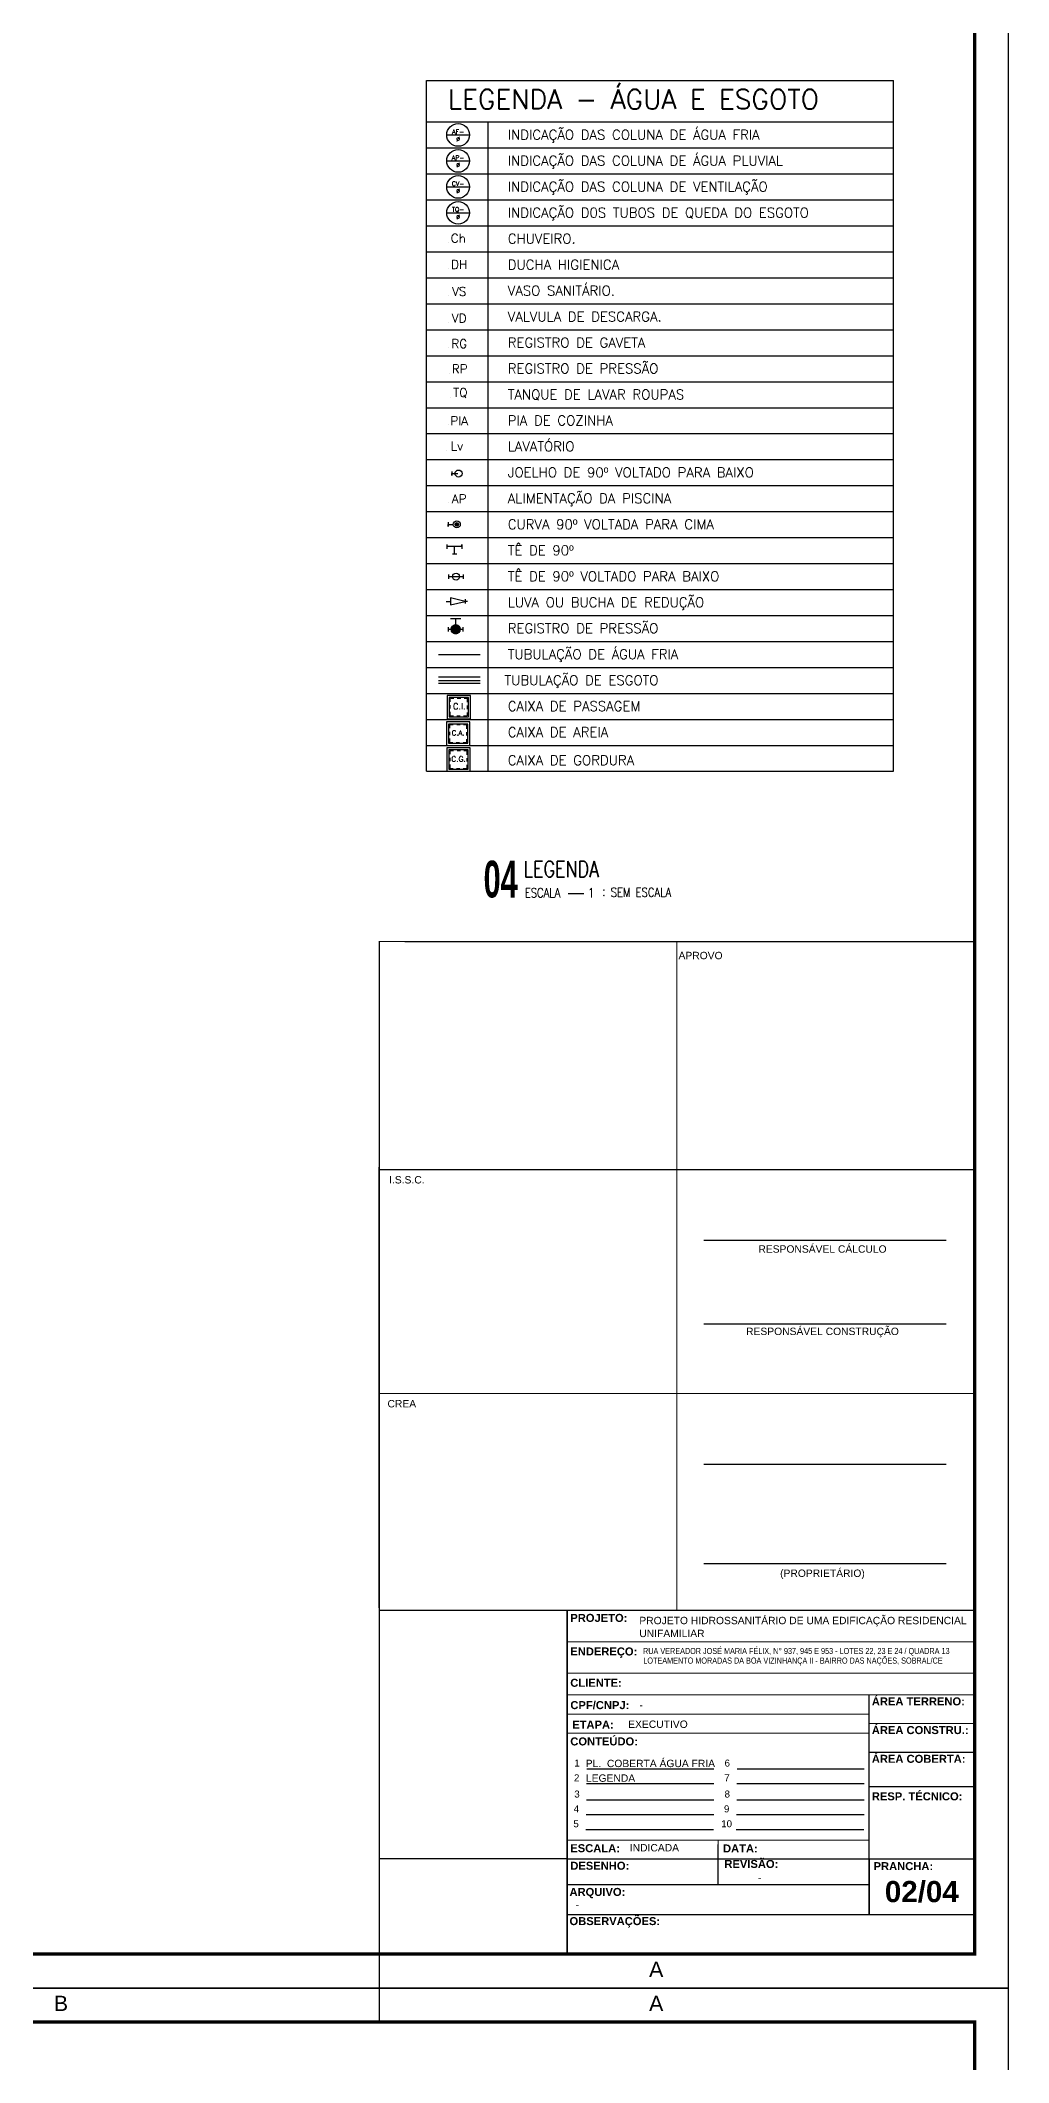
# Model space of a CAD drawing. Header units: millimetres. Extents: x 3923 to 4007, y 744 to 982.
# Drawn here: x 3978.7 to 4007.1, y 860.6 to 920 of the extents above; entities that cross this region are included whole.
import ezdxf
from ezdxf.enums import TextEntityAlignment as Align

# ---------------------------------------------------------------- set-up
doc = ezdxf.new("R2010")
doc.units = ezdxf.units.MM
doc.header["$LTSCALE"] = 20
doc.linetypes.add('HIDDEN', pattern=[0.375, 0.25, -0.125])
doc.linetypes.add('HIDDENX2', pattern=[0.75, 0.5, -0.25])
for name, color, linetype in [('A-PEN-Y', 2, 'Continuous'), ('E-txt-g', 3, 'Continuous'), ('Eixo', 4, 'HIDDENX2'), ('HIDROGRAFIA', 4, 'Continuous'), ("LINHA - PROJETU'S", 1, 'Continuous'), ('P2', 1, 'Continuous'), ("PRANCHA - PROJETU'S", 7, 'Continuous'), ('TEXTO', 3, 'Continuous'), ('TUBULAÇÃO_ESGOTO', 5, 'Continuous'), ('TUBULAÇÃO_HIDRÁULICA', 5, 'Continuous'), ('TXT_0', 7, 'Continuous'), ('TXT_1', 2, 'Continuous'), ('TXT_2', 6, 'Continuous')]:
    doc.layers.add(name, color=color, linetype=linetype)
doc.styles.add('ADITIVOCAD', font='ROMANS.shx')
doc.styles.add('ARIAL', font='arial.ttf', dxfattribs={"height": 2})
doc.styles.add('F2', font='ARIALN.TTF')
doc.styles.add('HELVET', font='HELVET.SHX')
doc.styles.add('R80', font='simplex.shx', dxfattribs={"height": 12})
doc.styles.add('REG140', font='romans.shx', dxfattribs={"width": 0.8, "height": 0.35})
doc.styles.add('REG80', font='romans.shx', dxfattribs={"width": 0.8, "height": 0.2})
doc.styles.add('SANSSERIF2', font='sanssb__.ttf', dxfattribs={"width": 0.8})
doc.styles.get("Standard").update_dxf_attribs({"font": 'arial.ttf'})

# ---------------------------------------------------------------- blocks, each defined once
blk = doc.blocks.new('ADFSGASDFG')
at = {"layer": "PRANCHA - PROJETU'S", "color": 1}
for p, q in [((360.678, 107.346), (276.578, 107.346)), ((360.678, 47.946), (360.678, 107.346)), ((276.578, 47.946), (360.678, 47.946))]:
    blk.add_line(p, q, dxfattribs=at)
at = {"layer": "PRANCHA - PROJETU'S", "color": 4, "const_width": 0.1}
blk.add_lwpolyline([(279.078, 106.346), (359.678, 106.346), (359.678, 48.946), (279.078, 48.946)], close=True, dxfattribs=at)
blk = doc.blocks.new('CRBODADOSÇ')
at = {"layer": "PRANCHA - PROJETU'S", "color": 3}
blk.add_line((164.825, 196.917), (165.288, 196.917), dxfattribs=at)
at = {"layer": "PRANCHA - PROJETU'S", "color": 3, "style": 'REG80', "width": 0.8}
for s, p in [('ESCALA', (163.548, 196.799)), ('1', (165.407, 196.799)), (':', (165.829, 196.842))]:
    blk.add_text(s, height=0.27, dxfattribs=at).set_placement(p)
at = {"layer": "PRANCHA - PROJETU'S", "color": 2, "style": 'REG140', "width": 0.8}
for tag, p in [('PROJETO', (163.521, 198.067)), ('DESENHO', (163.516, 197.395))]:
    blk.add_attdef(tag, p, '', height=0.472, dxfattribs=at)
at = {"layer": "PRANCHA - PROJETU'S", "style": 'SANSSERIF2', "width": 0.6}
blk.add_attdef('00', text='', height=1.08, dxfattribs=at).set_placement((162.84, 196.795), align=Align.CENTER)
at = {"layer": "PRANCHA - PROJETU'S", "color": 3, "style": 'REG80', "width": 0.8}
blk.add_attdef('ESCALA', (166.075, 196.813), '', height=0.27, dxfattribs=at)
blk = doc.blocks.new('Adh_Afn')
blk.add_line((-0.25, 0), (0.25, 0))
blk.add_circle((0, 0), 0.25)
at = {"flags": 8}
for tag, p in [('$AF', (0, 0.07)), ('$DIAM', (0, -0.091))]:
    blk.add_attdef(tag, text='', height=0.1, dxfattribs=at).set_placement(p, align=Align.MIDDLE)
blk = doc.blocks.new('ADH_HIUTILIZ1')
blk.add_line((0.12, 0), (0.12, 0))
at = {"flags": 8}
blk.add_attdef('$N', text='', height=0.09, dxfattribs=at).set_placement((0.226, 0.042), align=Align.MIDDLE)
blk = doc.blocks.new('Adh_cx_j90b')
blk.add_lwpolyline([(-0.068, 0.022), (-0.068, -0.022), (-0.068, 0), (-0.006, 0)])
blk.add_circle((0, 0), 0.0359)
blk = doc.blocks.new('Adh_cx_c90c')
h = blk.add_hatch()
h.set_pattern_fill('_U', color=256, scale=0.002, angle=45, style=0, double=1, pattern_type=0)
h.set_pattern_definition([(45, (-6.0733674, -5.0413484), (-0.00141421356, 0.00141421356), []), (135, (-6.0733674, -5.0413484), (-0.00141421356, -0.00141421356), [])])
h.paths.add_polyline_path([(-0.017, 0, 1), (0.017, 0, 1)])
blk.add_lwpolyline([(-0.088, 0.022), (-0.088, -0.023), (-0.088, 0), (-0.036, 0)])
for radius in [0.0359, 0.017]:
    blk.add_circle((0, 0), radius)
blk = doc.blocks.new('Adh_cx_te90')
for p, q in [((-0.075, -0.0225), (-0.075, 0.0225)), ((0.075, 0), (-0.075, 0)), ((0, -0.075), (0, 0)), ((0.075, 0), (0.075, 0.0225)), ((0.075, 0.0225), (0.075, -0.0225)), ((-0.0225, -0.075), (0.0225, -0.075))]:
    blk.add_line(p, q)
blk = doc.blocks.new('Adh_cx_te90b')
for p, q in [((-0.078, 0.0225), (-0.078, -0.0225)), ((-0.078, 0), (0.078, 0)), ((0.078, -0.0225), (0.078, 0.0225))]:
    blk.add_line(p, q)
blk.add_circle((0, 0), 0.0359)
blk = doc.blocks.new('Adh_cx_lvr')
for p, q in [((0, 0), (-0.15, 0.0375)), ((-0.15, 0.0375), (-0.15, -0.0375)), ((-0.15, -0.0375), (0, 0)), ((0, 0.0225), (0, -0.0225)), ((-0.195, 0), (-0.15, 0)), ((0.0225, 0), (0, 0))]:
    blk.add_line(p, q)
blk = doc.blocks.new('Adh_acs_rg')
h = blk.add_hatch()
h.set_pattern_fill('_U', color=256, scale=0.002, angle=45, style=0, double=1)
h.set_pattern_definition([(45, (-7.4131718, -5.1711377), (-0.00141421356, 0.00141421356), []), (135, (-7.4131718, -5.1711377), (-0.00141421356, -0.00141421356), [])])
h.paths.add_polyline_path([(-0.046, 0, 1), (0.046, 0, 1)])
for p, q in [((-0.078, 0.022), (-0.078, -0.022)), ((0.053, 0.108), (-0.053, 0.108)), ((0, 0.046), (0, 0.108)), ((0.078, -0.022), (0.078, 0.022)), ((-0.078, 0), (-0.046, 0)), ((0.046, 0), (0.078, 0))]:
    blk.add_line(p, q)
blk.add_circle((0, 0), 0.046)
blk = doc.blocks.new('Adhs_RefTbl')
at = {"color": 0, "linetype": 'ByBlock', "ltscale": 0.5}
blk.add_line((-0.321, 0), (0.321, 0), dxfattribs=at)
blk = doc.blocks.new('inp_cx')
for p, q in [((40, 40), (-40, 40)), ((-40, 40), (-40, -40)), ((40, -40), (40, 40)), ((-40, -40), (40, -40))]:
    blk.add_line(p, q)
at = {"color": 1, "linetype": 'Continuous', "ltscale": 0.5}
for p, q in [((33, 33), (-33, 33)), ((-33, 33), (-33, -33)), ((33, -33), (33, 33)), ((-33, -33), (33, -33))]:
    blk.add_line(p, q, dxfattribs=at)
at = {"color": 1, "linetype": 'HIDDEN', "ltscale": 0.5}
for p, q in [((30, 30), (-30, 30)), ((-30, 30), (-30, -30)), ((30, -30), (30, 30)), ((-30, -30), (30, -30))]:
    blk.add_line(p, q, dxfattribs=at)
at = {"style": 'R80'}
blk.add_text('C.I.', height=20.59, dxfattribs=at).set_placement((-19.6, -7.5))
blk = doc.blocks.new('_cxgordu')
for p, q in [((40, 40), (-40, 40)), ((-40, 40), (-40, -40)), ((40, -40), (40, 40)), ((-40, -40), (40, -40))]:
    blk.add_line(p, q)
at = {"color": 1, "linetype": 'Continuous', "ltscale": 0.5}
for p, q in [((33, 33), (-33, 33)), ((-33, 33), (-33, -33)), ((33, -33), (33, 33)), ((-33, -33), (33, -33))]:
    blk.add_line(p, q, dxfattribs=at)
at = {"color": 1, "linetype": 'HIDDEN', "ltscale": 0.5}
for p, q in [((30, 30), (-30, 30)), ((-30, 30), (-30, -30)), ((30, -30), (30, 30)), ((-30, -30), (30, -30))]:
    blk.add_line(p, q, dxfattribs=at)
at = {"style": 'R80'}
blk.add_text('C.G.', height=18.48, dxfattribs=at).set_placement((-24.3, -6.9))
blk = doc.blocks.new('_cxareia')
for p, q in [((40, 40), (-40, 40)), ((-40, 40), (-40, -40)), ((40, -40), (40, 40)), ((-40, -40), (40, -40))]:
    blk.add_line(p, q)
at = {"color": 1, "linetype": 'Continuous', "ltscale": 0.5}
for p, q in [((33, 33), (-33, 33)), ((-33, 33), (-33, -33)), ((33, -33), (33, 33)), ((-33, -33), (33, -33))]:
    blk.add_line(p, q, dxfattribs=at)
at = {"color": 1, "linetype": 'HIDDEN', "ltscale": 0.5}
for p, q in [((30, 30), (-30, 30)), ((-30, 30), (-30, -30)), ((30, -30), (30, 30)), ((-30, -30), (30, -30))]:
    blk.add_line(p, q, dxfattribs=at)
at = {"style": 'R80'}
blk.add_text('C.A.', height=17.28, dxfattribs=at).set_placement((-22, -6.1))

msp = doc.modelspace()

# ---------------------------------------------------------------- linework, layer by layer
at = {"color": 4}
msp.add_line((4006.129, 873.67), (4006.129, 893.404), dxfattribs=at)
at = {"layer": 'A-PEN-Y'}
msp.add_line((3989.38, 893.528), (4006.129, 893.528), dxfattribs=at)
at = {"layer": 'E-txt-g'}
for p, q in [((4005.296, 884.741), (3998.17, 884.741)), ((4005.296, 882.292), (3998.17, 882.292)), ((4005.296, 878.163), (3998.17, 878.163)), ((4005.296, 875.248), (3998.17, 875.248))]:
    msp.add_line(p, q, dxfattribs=at)
at = {"layer": 'Eixo'}
msp.add_line((3990.373, 901.199), (3991.597, 901.198), dxfattribs=at)
at = {"layer": "LINHA - PROJETU'S", "color": 1}
msp.add_line((3988.629, 873.951), (3988.629, 886.904), dxfattribs=at)
at = {"layer": "LINHA - PROJETU'S", "color": 1, "const_width": 0.03}
for points in [[(3988.629, 873.874), (3988.629, 893.528), (4006.176, 893.528)], [(3997.379, 873.874), (3997.379, 893.528)], [(4006.129, 886.826), (3988.629, 886.826)], [(4006.129, 880.248), (3988.629, 880.248)], [(4006.129, 873.874), (3988.629, 873.874), (3988.629, 862.786)], [(3994.154, 863.786), (3994.154, 873.874)], [(3994.154, 872.955), (4006.129, 872.955)], [(3994.154, 872.955), (4006.129, 872.955)], [(3994.154, 872.037), (4006.129, 872.037)], [(3994.154, 871.398), (4006.129, 871.398)], [(3994.154, 871.398), (4006.129, 871.398)], [(3994.154, 871.398), (4006.129, 871.398)], [(4003.027, 871.398), (4003.027, 864.956)], [(4003.027, 870.834), (3994.154, 870.834)], [(3994.154, 870.834), (4003.027, 870.834)], [(3994.154, 870.27), (4003.027, 870.27)], [(4006.129, 870.556), (4003.027, 870.556)], [(4003.027, 869.711), (4006.129, 869.711)], [(4006.129, 868.711), (4003.027, 868.711)], [(4003.027, 867.133), (3994.154, 867.133)], [(3998.59, 867.133), (3998.59, 865.825)], [(3988.629, 866.578), (4006.129, 866.578)], [(4003.027, 865.825), (3998.59, 865.825), (3998.59, 866.578)], [(4003.027, 866.578), (4003.027, 865.825)], [(3998.59, 865.825), (3994.154, 865.825)], [(4006.129, 864.945), (3994.154, 864.945)], [(3988.629, 862.786), (3988.629, 861.786)], [(3988.629, 862.786), (3988.629, 861.786)]]:
    msp.add_lwpolyline(points, dxfattribs=at)
at = {"layer": "LINHA - PROJETU'S", "color": 1}
for points in [[(3994.154, 873.874), (3994.154, 863.786)], [(4003.027, 866.578), (4003.027, 864.956)]]:
    msp.add_lwpolyline(points, dxfattribs=at)
at = {"layer": 'P2'}
msp.add_line((4006.129, 873.874), (3988.629, 873.874), dxfattribs=at)
at = {"layer": "PRANCHA - PROJETU'S", "color": 1}
for p, q in [((3988.629, 873.874), (3988.629, 863.786)), ((3998.59, 866.578), (3998.59, 867.004)), ((3994.154, 866.578), (3988.629, 866.578)), ((3994.154, 864.945), (4006.129, 864.945))]:
    msp.add_line(p, q, dxfattribs=at)
at = {"layer": "PRANCHA - PROJETU'S"}
for p, q in [((4006.129, 873.874), (4006.129, 863.786)), ((3988.629, 863.786), (4006.129, 863.786)), ((3988.629, 863.786), (4006.129, 863.786)), ((3988.629, 863.786), (4006.129, 863.786)), ((3990.401, 863.786), (4006.129, 863.786)), ((3994.966, 863.786), (4005.804, 863.786)), ((3994.966, 863.786), (4006.129, 863.786))]:
    msp.add_line(p, q, dxfattribs=at)
at = {"layer": "PRANCHA - PROJETU'S", "color": 6}
for p, q in [((3994.727, 869.225), (3998.465, 869.225)), ((3999.146, 869.225), (4002.507, 869.225)), ((3999.146, 869.225), (4002.884, 869.225)), ((3994.718, 868.791), (3998.465, 868.791)), ((3999.137, 868.791), (4002.884, 868.791)), ((3994.709, 867.88), (3998.465, 867.88)), ((3994.709, 867.88), (3998.465, 867.88)), ((3994.718, 868.316), (3998.465, 868.316)), ((3999.128, 867.88), (4002.884, 867.88)), ((3999.128, 867.88), (4002.884, 867.88)), ((3999.137, 868.316), (4002.884, 868.316)), ((3994.7, 867.443), (3998.456, 867.443)), ((3994.7, 867.443), (3998.456, 867.443)), ((3999.119, 867.443), (4002.875, 867.443)), ((3999.119, 867.443), (4002.875, 867.443))]:
    msp.add_line(p, q, dxfattribs=at)
at = {"layer": "PRANCHA - PROJETU'S", "color": 1}
for points in [[(4006.129, 898.936), (4006.129, 921.186), (3988.629, 921.186)], [(4006.129, 873.874), (3988.629, 873.874), (3988.629, 863.786)], [(3994.154, 866.23), (3994.154, 873.874)], [(4003.027, 864.956), (4003.027, 871.398)], [(4003.027, 869.711), (4006.129, 869.711)], [(4003.027, 868.711), (4006.129, 868.711)], [(4006.129, 867.004), (4006.169, 867.004)], [(3994.154, 866.578), (4006.129, 866.578)], [(3994.154, 863.786), (3994.154, 866.23)], [(3998.59, 865.825), (3998.59, 866.578)], [(4003.027, 866.23), (4003.027, 866.232)], [(3994.154, 865.825), (4003.027, 865.825)], [(4006.129, 839.536), (4006.129, 861.786), (3988.629, 861.786)]]:
    msp.add_lwpolyline(points, dxfattribs=at)
at = {"layer": 'TUBULAÇÃO_ESGOTO'}
for p, q in [((3991.597, 901.293), (3990.373, 901.294)), ((3991.597, 901.103), (3990.373, 901.104))]:
    msp.add_line(p, q, dxfattribs=at)
at = {"layer": 'TXT_1'}
for p, q in [((3990.02, 898.528), (3990.02, 918.824)), ((3990.02, 918.824), (4003.742, 918.824)), ((3990.02, 898.528), (3990.02, 918.824)), ((4003.742, 898.528), (4003.742, 918.824)), ((3990.02, 917.603), (4003.742, 917.603)), ((3991.832, 898.528), (3991.832, 917.603)), ((3990.02, 916.84), (4003.742, 916.84)), ((3990.02, 916.077), (4003.742, 916.077)), ((3990.02, 915.314), (4003.742, 915.314)), ((3990.02, 914.551), (4003.742, 914.551)), ((3990.02, 913.788), (4003.742, 913.788)), ((3990.02, 913.025), (4003.742, 913.025)), ((3990.02, 912.262), (4003.742, 912.262)), ((3990.02, 911.499), (4003.742, 911.499)), ((3990.02, 910.736), (4003.742, 910.736)), ((3990.02, 909.973), (4003.742, 909.973)), ((3990.02, 909.21), (4003.742, 909.21)), ((3990.02, 908.447), (4003.742, 908.447)), ((3990.02, 907.684), (4003.742, 907.684)), ((3990.02, 906.921), (4003.742, 906.921)), ((3990.02, 906.158), (4003.742, 906.158)), ((3990.02, 906.158), (4003.742, 906.158)), ((3990.02, 905.395), (4003.742, 905.395)), ((3990.02, 904.632), (4003.742, 904.632)), ((3990.02, 903.869), (4003.742, 903.869)), ((3990.02, 903.106), (4003.742, 903.106)), ((3990.02, 902.343), (4003.742, 902.343)), ((3990.02, 902.343), (4003.742, 902.343)), ((3990.02, 901.58), (4003.742, 901.58)), ((3990.02, 900.817), (4003.742, 900.817)), ((3990.02, 900.054), (4003.742, 900.054)), ((3990.02, 899.291), (4003.742, 899.291)), ((3990.02, 898.528), (4003.742, 898.528))]:
    msp.add_line(p, q, dxfattribs=at)

# ---------------------------------------------------------------- block references
at = {"layer": 'HIDROGRAFIA', "xscale": 0.008583775200052799, "yscale": 0.008583775200052799, "zscale": 0.008583775200052799}
for name, p in [('inp_cx', (3990.963, 900.414)), ('_cxareia', (3990.947, 899.634)), ('_cxgordu', (3990.956, 898.871))]:
    msp.add_blockref(name, p, dxfattribs=at)
at = {"layer": "PRANCHA - PROJETU'S", "color": 1}
for p in [(3646.451, 814.84), (3646.451, 755.44)]:
    msp.add_blockref('ADFSGASDFG', p, dxfattribs=at)
at = {"layer": "PRANCHA - PROJETU'S"}
msp.add_blockref('CRBODADOSÇ', (3829.357, 698.026), dxfattribs=at).add_auto_attribs({'ESCALA': 'SEM ESCALA', 'DESENHO': 'LEGENDA', '00': '04'})
at = {"layer": 'TUBULAÇÃO_HIDRÁULICA', "xscale": 1.907505599815886, "yscale": 1.907505599815886, "zscale": 1.907505599815886}
msp.add_blockref('Adhs_RefTbl', (3990.985, 901.962), dxfattribs=at)
at = {"layer": 'TXT_1'}
ref = msp.add_blockref('Adh_Afn', (3990.945, 917.222), dxfattribs=dict(at, xscale=1.335253919870773, yscale=1.335253919870773, zscale=1.335253919870773))
ref.add_attrib('$AF', 'AF-', dxfattribs={"layer": '0', "height": 0.1335, "style": 'ADITIVOCAD', "flags": 8}).set_placement((3990.945, 917.315), align=Align.MIDDLE)
ref.add_attrib('$DIAM', '%%C', dxfattribs={"layer": '0', "height": 0.1335, "style": 'ADITIVOCAD', "flags": 8}).set_placement((3990.945, 917.1), align=Align.MIDDLE)
ref = msp.add_blockref('Adh_Afn', (3990.945, 916.459), dxfattribs=dict(at, xscale=1.335253919870773, yscale=1.335253919870773, zscale=1.335253919870773))
ref.add_attrib('$AF', 'AP-', dxfattribs={"layer": '0', "height": 0.1335, "style": 'ADITIVOCAD', "flags": 8}).set_placement((3990.945, 916.552), align=Align.MIDDLE)
ref.add_attrib('$DIAM', '%%C', dxfattribs={"layer": '0', "height": 0.1335, "style": 'ADITIVOCAD', "flags": 8}).set_placement((3990.945, 916.337), align=Align.MIDDLE)
ref = msp.add_blockref('Adh_Afn', (3990.945, 915.696), dxfattribs=dict(at, xscale=1.335253919870773, yscale=1.335253919870773, zscale=1.335253919870773))
ref.add_attrib('$AF', 'CV-', dxfattribs={"layer": '0', "height": 0.1335, "style": 'ADITIVOCAD', "flags": 8}).set_placement((3990.945, 915.789), align=Align.MIDDLE)
ref.add_attrib('$DIAM', '%%C', dxfattribs={"layer": '0', "height": 0.1335, "style": 'ADITIVOCAD', "flags": 8}).set_placement((3990.945, 915.574), align=Align.MIDDLE)
ref = msp.add_blockref('Adh_Afn', (3990.945, 914.933), dxfattribs=dict(at, xscale=1.335253919870773, yscale=1.335253919870773, zscale=1.335253919870773))
ref.add_attrib('$AF', 'TQ-', dxfattribs={"layer": '0', "height": 0.1335, "style": 'ADITIVOCAD', "flags": 8}).set_placement((3990.945, 915.026), align=Align.MIDDLE)
ref.add_attrib('$DIAM', '%%C', dxfattribs={"layer": '0', "height": 0.1335, "style": 'ADITIVOCAD', "flags": 8}).set_placement((3990.945, 914.811), align=Align.MIDDLE)
ref = msp.add_blockref('ADH_HIUTILIZ1', (3990.305, 914.067), dxfattribs=dict(at, xscale=2.861258399723829, yscale=2.861258399723829, zscale=2.861258399723829))
ref.add_attrib('$N', 'Ch', dxfattribs={"layer": '0', "height": 0.2575, "style": 'ADITIVOCAD', "flags": 8}).set_placement((3990.952, 914.188), align=Align.MIDDLE)
ref = msp.add_blockref('ADH_HIUTILIZ1', (3990.331, 913.299), dxfattribs=dict(at, xscale=2.861258399723829, yscale=2.861258399723829, zscale=2.861258399723829))
ref.add_attrib('$N', 'DH', dxfattribs={"layer": '0', "height": 0.2575, "style": 'ADITIVOCAD', "flags": 8}).set_placement((3990.978, 913.419), align=Align.MIDDLE)
ref = msp.add_blockref('ADH_HIUTILIZ1', (3990.331, 912.503), dxfattribs=dict(at, xscale=2.861258399723829, yscale=2.861258399723829, zscale=2.861258399723829))
ref.add_attrib('$N', 'VS', dxfattribs={"layer": '0', "height": 0.2575, "style": 'ADITIVOCAD', "flags": 8}).set_placement((3990.978, 912.624), align=Align.MIDDLE)
ref = msp.add_blockref('ADH_HIUTILIZ1', (3990.331, 911.717), dxfattribs=dict(at, xscale=2.861258399723829, yscale=2.861258399723829, zscale=2.861258399723829))
ref.add_attrib('$N', 'VD', dxfattribs={"layer": '0', "height": 0.2575, "style": 'ADITIVOCAD', "flags": 8}).set_placement((3990.978, 911.838), align=Align.MIDDLE)
ref = msp.add_blockref('ADH_HIUTILIZ1', (3990.331, 910.97), dxfattribs=dict(at, xscale=2.861258399723829, yscale=2.861258399723829, zscale=2.861258399723829))
ref.add_attrib('$N', 'RG', dxfattribs={"layer": '0', "height": 0.2575, "style": 'ADITIVOCAD', "flags": 8}).set_placement((3990.978, 911.091), align=Align.MIDDLE)
ref = msp.add_blockref('ADH_HIUTILIZ1', (3990.346, 910.227), dxfattribs=dict(at, xscale=2.861258399723829, yscale=2.861258399723829, zscale=2.861258399723829))
ref.add_attrib('$N', 'RP', dxfattribs={"layer": '0', "height": 0.2575, "style": 'ADITIVOCAD', "flags": 8}).set_placement((3990.993, 910.348), align=Align.MIDDLE)
ref = msp.add_blockref('ADH_HIUTILIZ1', (3990.364, 909.519), dxfattribs=dict(at, xscale=2.861258399723829, yscale=2.861258399723829, zscale=2.861258399723829))
ref.add_attrib('$N', 'TQ', dxfattribs={"layer": '0', "height": 0.2575, "style": 'ADITIVOCAD', "flags": 8}).set_placement((3991.011, 909.64), align=Align.MIDDLE)
ref = msp.add_blockref('ADH_HIUTILIZ1', (3990.331, 908.701), dxfattribs=dict(at, xscale=2.861258399723829, yscale=2.861258399723829, zscale=2.861258399723829))
ref.add_attrib('$N', 'PIA', dxfattribs={"layer": '0', "height": 0.2575, "style": 'ADITIVOCAD', "flags": 8}).set_placement((3990.978, 908.822), align=Align.MIDDLE)
ref = msp.add_blockref('ADH_HIUTILIZ1', (3990.266, 907.964), dxfattribs=dict(at, xscale=2.861258399723829, yscale=2.861258399723829, zscale=2.861258399723829))
ref.add_attrib('$N', 'Lv', dxfattribs={"layer": '0', "height": 0.2575, "style": 'ADITIVOCAD', "flags": 8}).set_placement((3990.913, 908.085), align=Align.MIDDLE)
at = {"layer": 'TXT_1', "xscale": 2.861258399723829, "yscale": 2.861258399723829, "zscale": 2.861258399723829}
for name, p in [('Adh_cx_j90b', (3990.958, 907.276)), ('Adh_cx_c90c', (3990.907, 905.782)), ('Adh_cx_te90', (3990.84, 905.13)), ('Adh_cx_te90b', (3990.885, 904.247)), ('Adh_cx_lvr', (3991.154, 903.521)), ('Adh_acs_rg', (3990.874, 902.7))]:
    msp.add_blockref(name, p, dxfattribs=at)
at = {"layer": 'TXT_1'}
ref = msp.add_blockref('ADH_HIUTILIZ1', (3990.331, 906.412), dxfattribs=dict(at, xscale=2.861258399723829, yscale=2.861258399723829, zscale=2.861258399723829))
ref.add_attrib('$N', 'AP', dxfattribs={"layer": '0', "height": 0.2575, "style": 'ADITIVOCAD', "flags": 8}).set_placement((3990.978, 906.533), align=Align.MIDDLE)

# ---------------------------------------------------------------- texts
at = {"layer": "PRANCHA - PROJETU'S", "color": 2, "style": 'ARIAL'}
for s, height, p in [('APROVO', 0.2168, (3998.073, 893.117)), ('I.S.S.C.', 0.2168, (3989.438, 886.529)), ('RESPONSÁVEL CÁLCULO', 0.21676, (4001.658, 884.522)), ('RESPONSÁVEL CONSTRUÇÃO', 0.21676, (4001.658, 882.073)), ('CREA', 0.2168, (3989.29, 879.951)), ('(PROPRIETÁRIO)', 0.21676, (4001.657, 874.967))]:
    msp.add_text(s, height=height, dxfattribs=at).set_placement(p, align=Align.MIDDLE)
for s, height, p in [('UNIFAMILIAR', 0.21676, (3996.273, 873.095)), ('PROJETO HIDROSSANITÁRIO DE UMA EDIFICAÇÃO RESIDENCIAL', 0.21676, (3996.273, 873.474)), ('-', 0.217, (3996.276, 870.993)), ('EXECUTIVO', 0.2168, (3995.946, 870.428)), ('PL.  COBERTA ÁGUA FRIA', 0.21676, (3994.697, 869.276)), ('LEGENDA', 0.2168, (3994.704, 868.845)), ('INDICADA', 0.2168, (3995.993, 866.8)), ('-', 0.217, (3999.76, 865.927)), ('-', 0.217, (3994.398, 865.132))]:
    msp.add_text(s, height=height, dxfattribs=at).set_placement(p)
at = {"layer": "PRANCHA - PROJETU'S", "style": 'ARIAL'}
for s, height, p in [('2', 0.205, (3994.351, 868.858)), ('1', 0.205, (3994.36, 869.292)), ('7', 0.205, (3998.77, 868.858)), ('6', 0.205, (3998.779, 869.292)), ('3', 0.205, (3994.36, 868.383)), ('8', 0.205, (3998.779, 868.383)), ('4', 0.205, (3994.342, 867.947)), ('9', 0.205, (3998.761, 867.947)), ('5', 0.205, (3994.333, 867.51)), ('10', 0.2047, (3998.68, 867.51))]:
    msp.add_text(s, height=height, dxfattribs=at).set_placement(p)
at = {"layer": "PRANCHA - PROJETU'S", "color": 50, "linetype": 'Continuous', "style": 'ARIAL'}
for s, p in [('A', (3996.769, 863.336)), ('B', (3979.269, 862.336)), ('A', (3996.769, 862.336)), ('A', (3996.769, 862.336))]:
    msp.add_text(s, height=0.45, dxfattribs=at).set_placement(p, align=Align.MIDDLE)
at = {"layer": "PRANCHA - PROJETU'S", "color": 3, "char_height": 0.23508, "width": 8.80966, "attachment_point": 1, "style": 'HELVET'}
for s, insert in [('{\\fArial|b1|i0|c0|p34;PROJETO:}', (3994.244, 873.777)), ('{\\fArial|b1|i0|c0|p34;ENDEREÇO:}', (3994.244, 872.791)), ('{\\fArial|b1|i0|c0|p34;CLIENTE:}', (3994.244, 871.87)), ('{\\fArial|b1|i0|c0|p34;CPF/CNPJ:}', (3994.246, 871.215)), ('{\\fArial|b1|i0|c0|p34;ÁREA TERRENO:}', (4003.108, 871.324)), ('{\\fArial|b1|i0|c0|p34;CONTEÚDO:}', (3994.244, 870.148)), ('{\\fArial|b1|i0|c0|p34;ETAPA:}', (3994.299, 870.64)), ('{\\fArial|b1|i0|c0|p34;ÁREA CONSTRU.:}', (4003.108, 870.481)), ('{\\fArial|b1|i0|c0|p34;ÁREA COBERTA:}', (4003.108, 869.637)), ('{\\fArial|b1|i0|c0|p34;RESP. TÉCNICO:}', (4003.108, 868.535)), ('{\\fArial|b1|i0|c0|p34;ESCALA:}', (3994.244, 867.012)), ('{\\fArial|b1|i0|c0|p34;DATA:}', (3998.733, 867.004)), ('{\\fArial|b1|i0|c0|p34;DESENHO:}', (3994.244, 866.496)), ('{\\fArial|b1|i0|c0|p34;REVISÃO:}', (3998.773, 866.549)), ('{\\fArial|b1|i0|c0|p34;PRANCHA:}', (4003.16, 866.484)), ('{\\fArial|b1|i0|c0|p34;ARQUIVO:}', (3994.22, 865.727)), ('{\\fArial|b1|i0|c0|p34;OBSERVAÇÕES:}', (3994.22, 864.87))]:
    msp.add_mtext(s, dxfattribs=dict(at, insert=insert))
at = {"layer": "PRANCHA - PROJETU'S", "color": 2, "insert": (4003.491, 865.931), "char_height": 0.62207, "width": 23.31203, "attachment_point": 1, "style": 'HELVET'}
msp.add_mtext('{\\fArial|b1|i0|c0|p34;02/04}', dxfattribs=at)
at = {"layer": 'TEXTO', "color": 2, "style": 'F2'}
for s, p in [('RUA VEREADOR JOSÉ MARIA FÉLIX, N° 937, 945 E 953 - LOTES 22, 23 E 24 / QUADRA 13', (3996.382, 872.598)), ('LOTEAMENTO MORADAS DA BOA VIZINHANÇA II - BAIRRO DAS NAÇÕES, SOBRAL/CE', (3996.391, 872.316))]:
    msp.add_text(s, height=0.17883, dxfattribs=at).set_placement(p)
at = {"layer": 'TXT_0', "style": 'ADITIVOCAD'}
for s, height, p in [('INDICAÇÃO DAS COLUNA DE ÁGUA FRIA', 0.28613, (3992.405, 917.084)), ('INDICAÇÃO DAS COLUNA DE ÁGUA PLUVIAL', 0.28613, (3992.405, 916.321)), ('INDICAÇÃO DAS COLUNA DE VENTILAÇÃO', 0.28613, (3992.405, 915.558)), ('INDICAÇÃO D0S TUBOS DE QUEDA DO ESGOTO', 0.28613, (3992.405, 914.795)), ('CHUVEIRO.', 0.2861, (3992.405, 914.032)), ('DUCHA HIGIENICA', 0.28613, (3992.405, 913.269)), ('VASO SANITÁRIO.', 0.28613, (3992.405, 912.506)), ('VALVULA DE DESCARGA.', 0.28613, (3992.405, 911.743)), ('REGISTRO DE GAVETA', 0.28613, (3992.405, 910.98)), ('REGISTRO DE PRESSÃO', 0.28613, (3992.405, 910.217)), ('TANQUE DE LAVAR ROUPAS', 0.28613, (3992.405, 909.454)), ('PIA DE COZINHA', 0.28613, (3992.405, 908.691)), ('LAVATÓRIO', 0.2861, (3992.405, 907.928)), ('JOELHO DE 90º VOLTADO PARA BAIXO', 0.28613, (3992.405, 907.165)), ('ALIMENTAÇÃO DA PISCINA', 0.28613, (3992.405, 906.402)), ('CURVA 90º VOLTADA PARA CIMA', 0.28613, (3992.405, 905.639)), ('TÊ DE 90º', 0.2861, (3992.405, 904.876)), ('TÊ DE 90º VOLTADO PARA BAIXO', 0.28613, (3992.405, 904.113)), ('LUVA OU BUCHA DE REDUÇÃO', 0.28613, (3992.405, 903.35)), ('REGISTRO DE PRESSÃO', 0.28613, (3992.405, 902.587)), ('TUBULAÇÃO DE ÁGUA FRIA', 0.28613, (3992.405, 901.824)), ('TUBULAÇÃO DE ESGOTO', 0.28613, (3992.311, 901.061)), ('CAIXA DE PASSAGEM', 0.28613, (3992.405, 900.298)), ('CAIXA DE AREIA', 0.28613, (3992.405, 899.535)), ('CAIXA DE GORDURA', 0.28613, (3992.405, 898.711))]:
    msp.add_text(s, height=height, dxfattribs=at).set_placement(p)
at = {"layer": 'TXT_2', "style": 'ADITIVOCAD'}
msp.add_text('LEGENDA - ÁGUA E ESGOTO', height=0.57225, dxfattribs=at).set_placement((3990.643, 917.985))

doc.saveas('drawing.dxf')
